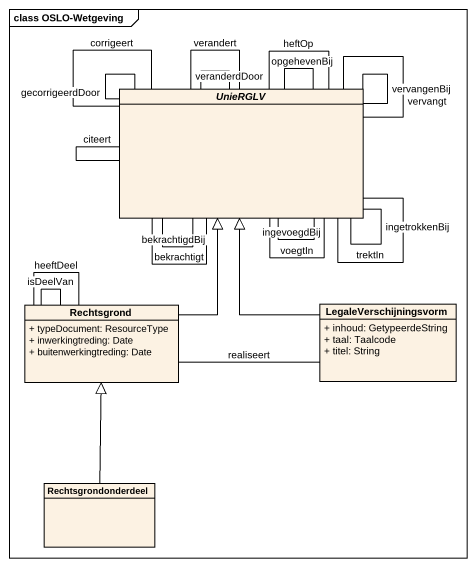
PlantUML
@startuml
mainframe class OSLO-Wetgeving
hide circle
hide empty members
skinparam classAttributeIconSize 0
abstract class UnieRGLV
class Rechtsgrond {
  + typeDocument: ResourceType
  + inwerkingtreding: Date
  + buitenwerkingtreding: Date
}
class LegaleVerschijningsvorm {
  + inhoud: GetypeerdeString
  + taal: Taalcode
  + titel: String
}
class Rechtsgrondonderdeel
UnieRGLV -- UnieRGLV : bekrachtigdBij
UnieRGLV -- UnieRGLV : verandert
UnieRGLV -- UnieRGLV : vervangenBij
UnieRGLV -- UnieRGLV : citeert
UnieRGLV -- UnieRGLV : ingevoegdBij
UnieRGLV -- UnieRGLV : gecorrigeerdDoor
UnieRGLV -- UnieRGLV : voegtIn
UnieRGLV -- UnieRGLV : vervangt
UnieRGLV -- UnieRGLV : veranderdDoor
UnieRGLV -- UnieRGLV : trektIn
UnieRGLV -- UnieRGLV : corrigeert
UnieRGLV -- UnieRGLV : ingetrokkenBij
UnieRGLV -- UnieRGLV : opgehevenBij
UnieRGLV -- UnieRGLV : bekrachtigt
UnieRGLV -- UnieRGLV : heftOp
Rechtsgrond -up-|> UnieRGLV
Rechtsgrond -- Rechtsgrond : isDeelVan
Rechtsgrond -- Rechtsgrond : heeftDeel
LegaleVerschijningsvorm -up-|> UnieRGLV
LegaleVerschijningsvorm -left- Rechtsgrond : realiseert
Rechtsgrondonderdeel -up-|> Rechtsgrond
@enduml
